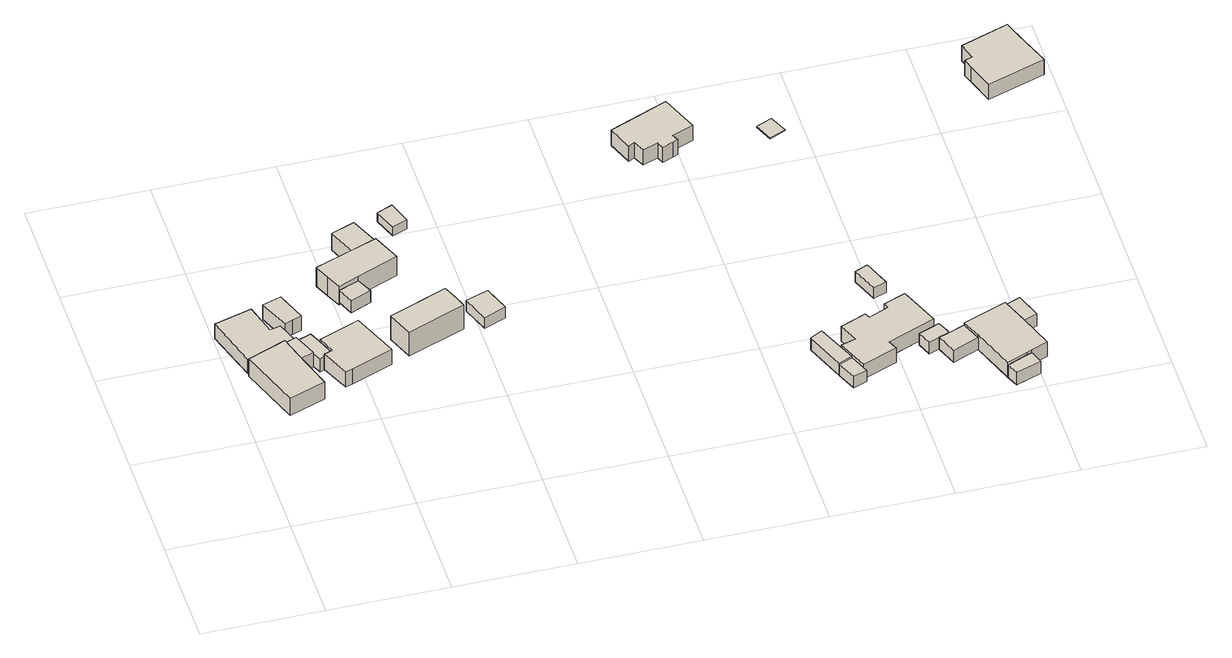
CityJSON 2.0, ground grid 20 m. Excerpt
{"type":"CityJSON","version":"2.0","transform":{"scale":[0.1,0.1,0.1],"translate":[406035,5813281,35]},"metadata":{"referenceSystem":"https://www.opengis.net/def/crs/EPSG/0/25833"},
"CityObjects":{
"building1":{"type":"Building","attributes":{"Gemeindeschluessel":"11000009","function":"31001_1010"},"address":[{"country":"Germany","locality":"Berlin","thoroughfareNumber":"89","thoroughfareName":"Duftgeranienweg"}],"children":["building1-1","building1-2"]},
"building1-1":{"type":"BuildingPart","attributes":{"BezugspunktDach":"2200","measuredHeight":4,"storeysAboveGround":1},"parents":["building1"],"geometry":[{"type":"MultiSurface","lod":"1","boundaries":[[[0,1,2,3,4]],[[5,6,7,8,9]],[[5,9,4,3]],[[6,10,11,3,2]],[[7,6,2,1]],[[8,7,1,0]],[[9,8,0,4]],[[5,11,10,6]]]}]},
"building1-2":{"type":"BuildingPart","attributes":{"BezugspunktDach":"2200","measuredHeight":2.93,"storeysAboveGround":1},"parents":["building1"],"geometry":[{"type":"Solid","lod":"1","boundaries":[[[[10,12,13,11]],[[14,15,6,5]],[[14,5,11,13]],[[15,14,13,12]],[[6,15,12,10]],[[6,10,11,5]]]]}]},
"building2":{"type":"Building","attributes":{"Gemeindeschluessel":"11000009","BezugspunktDach":"2200","function":"31001_1010","measuredHeight":3.61,"storeysAboveGround":1},"address":[{"country":"Germany","locality":"Berlin","thoroughfareNumber":"62","thoroughfareName":"Engelwurzweg"}],"geometry":[{"type":"Solid","lod":"1","boundaries":[[[[16,17,18,19,20,21,22]],[[23,24,25,26,27,28,29]],[[23,29,22,21]],[[24,23,21,20]],[[25,24,20,19]],[[26,25,19,18]],[[27,26,18,17]],[[28,27,17,16]],[[29,28,16,22]]]]}]},
"building3":{"type":"Building","attributes":{"Gemeindeschluessel":"11000009","BezugspunktDach":"2200","function":"31001_2000","measuredHeight":2.69,"storeysAboveGround":1},"address":[{"country":"Germany","locality":"Berlin","thoroughfareNumber":"91 (1)","thoroughfareName":"Duftgeranienweg"}],"geometry":[{"type":"Solid","lod":"1","boundaries":[[[[30,31,32,33,34,35,36]],[[37,38,39,40,41,42,43]],[[37,43,36,35]],[[38,37,35,34]],[[39,38,34,33]],[[40,39,33,32]],[[41,40,32,31]],[[42,41,31,30]],[[43,42,30,36]]]]}]},
"building4":{"type":"Building","attributes":{"Gemeindeschluessel":"11000009","BezugspunktDach":"2200","function":"31001_2000","measuredHeight":3.83,"storeysAboveGround":1},"address":[{"country":"Germany","locality":"Berlin","thoroughfareNumber":"91 (2)","thoroughfareName":"Duftgeranienweg"}],"geometry":[{"type":"Solid","lod":"1","boundaries":[[[[44,45,46,47,48]],[[49,50,51,52,53]],[[49,53,48,47]],[[50,49,47,46]],[[51,50,46,45]],[[52,51,45,44]],[[53,52,44,48]]]]}]},
"building5":{"type":"Building","attributes":{"Gemeindeschluessel":"11000009","BezugspunktDach":"2200","function":"31001_1010","measuredHeight":3.95,"storeysAboveGround":1},"address":[{"country":"Germany","locality":"Berlin","thoroughfareNumber":"91","thoroughfareName":"Duftgeranienweg"}],"geometry":[{"type":"Solid","lod":"1","boundaries":[[[[54,55,56,57,58,59,60]],[[61,62,63,64,65,66,67]],[[61,67,60,59]],[[62,61,59,58]],[[63,62,58,57]],[[64,63,57,56]],[[65,64,56,55]],[[66,65,55,54]],[[67,66,54,60]]]]}]},
"building6":{"type":"Building","attributes":{"Gemeindeschluessel":"11000009","BezugspunktDach":"2200","function":"31001_2000","measuredHeight":2.88,"storeysAboveGround":1},"address":[{"country":"Germany","locality":"Berlin","thoroughfareNumber":"66 (1)","thoroughfareName":"Engelwurzweg"}],"geometry":[{"type":"Solid","lod":"1","boundaries":[[[[68,69,70,71]],[[72,73,74,75]],[[72,75,71,70]],[[73,72,70,69]],[[74,73,69,68]],[[75,74,68,71]]]]}]},
"building7":{"type":"Building","attributes":{"Gemeindeschluessel":"11000009","function":"31001_1010"},"address":[{"country":"Germany","locality":"Berlin","thoroughfareNumber":"66","thoroughfareName":"Engelwurzweg"}],"children":["building7-1","building7-2"]},
"building7-1":{"type":"BuildingPart","attributes":{"BezugspunktDach":"2200","measuredHeight":4.44,"storeysAboveGround":1},"parents":["building7"],"geometry":[{"type":"MultiSurface","lod":"1","boundaries":[[[76,77,78,79,80,81,82,83]],[[84,85,86,87,88,89,90,91]],[[84,91,83,82]],[[92,93,82,81]],[[86,85,81,80]],[[87,86,80,79]],[[88,87,79,78]],[[89,88,78,77]],[[90,89,77,76]],[[91,90,76,83]],[[94,85,95,84,93,92]]]}]},
"building7-2":{"type":"BuildingPart","attributes":{"BezugspunktDach":"2200","measuredHeight":3.32,"storeysAboveGround":1},"parents":["building7"],"geometry":[{"type":"MultiSurface","lod":"1","boundaries":[[[93,92,96,97]],[[98,85,84,99]],[[98,99,97,96]],[[85,98,96,92]],[[99,84,93,97]],[[84,85,92,93,100]]]}]},
"building8":{"type":"Building","attributes":{"Gemeindeschluessel":"11000009","BezugspunktDach":"2200","function":"31001_1010","measuredHeight":5.58,"storeysAboveGround":1},"address":[{"country":"Germany","locality":"Berlin","thoroughfareNumber":"93","thoroughfareName":"Duftgeranienweg"}],"geometry":[{"type":"Solid","lod":"1","boundaries":[[[[101,102,103,104,105]],[[106,107,108,109,110]],[[106,110,105,104]],[[107,106,104,103]],[[108,107,103,102]],[[109,108,102,101]],[[110,109,101,105]]]]}]},
"building9":{"type":"Building","attributes":{"Gemeindeschluessel":"11000009","BezugspunktDach":"2200","function":"31001_2000","measuredHeight":1.82,"storeysAboveGround":1},"address":[{"country":"Germany","locality":"Berlin","thoroughfareNumber":"66 (2)","thoroughfareName":"Engelwurzweg"}],"geometry":[{"type":"Solid","lod":"1","boundaries":[[[[111,112,113,114]],[[115,116,117,118]],[[115,118,114,113]],[[116,115,113,112]],[[117,116,112,111]],[[118,117,111,114]]]]}]},
"building10":{"type":"Building","attributes":{"Gemeindeschluessel":"11000009","BezugspunktDach":"2200","function":"31001_2000","measuredHeight":2.2,"storeysAboveGround":1},"address":[{"country":"Germany","locality":"Berlin","thoroughfareNumber":"93 (1)","thoroughfareName":"Duftgeranienweg"}],"geometry":[{"type":"Solid","lod":"1","boundaries":[[[[119,120,121,122]],[[123,124,125,126]],[[123,126,122,121]],[[124,123,121,120]],[[125,124,120,119]],[[126,125,119,122]]]]}]},
"building11":{"type":"Building","attributes":{"Gemeindeschluessel":"11000009","BezugspunktDach":"2200","function":"31001_2000","measuredHeight":2.93,"storeysAboveGround":1},"address":[{"country":"Germany","locality":"Berlin","thoroughfareNumber":"96 (1)","thoroughfareName":"Duftgeranienweg"}],"geometry":[{"type":"Solid","lod":"1","boundaries":[[[[127,128,129,130]],[[131,132,133,134]],[[131,134,130,129]],[[132,131,129,128]],[[133,132,128,127]],[[134,133,127,130]]]]}]},
"building12":{"type":"Building","attributes":{"Gemeindeschluessel":"11000009","BezugspunktDach":"2200","function":"51009_1610","measuredHeight":2.27,"storeysAboveGround":0},"address":[{"country":"Germany","locality":"Berlin"}],"geometry":[{"type":"Solid","lod":"1","boundaries":[[[[135,136,137,138,139]],[[132,140,141,142,133]],[[132,133,139,138]],[[140,132,138,137]],[[141,140,137,136]],[[142,141,136,135]],[[133,142,135,139]]]]}]},
"building13":{"type":"Building","attributes":{"Gemeindeschluessel":"11000009","BezugspunktDach":"2200","function":"31001_1010","measuredHeight":4.02,"storeysAboveGround":1},"address":[{"country":"Germany","locality":"Berlin","thoroughfareNumber":"72","thoroughfareName":"Engelwurzweg"}],"geometry":[{"type":"Solid","lod":"1","boundaries":[[[[143,144,145,146,147,148,149,150,151,152,153,154]],[[155,156,157,158,159,160,161,162,163,164,165,166]],[[155,166,154,153]],[[156,155,153,152]],[[157,156,152,151]],[[158,157,151,150]],[[159,158,150,149]],[[160,159,149,148]],[[161,160,148,147]],[[162,161,147,146]],[[163,162,146,145]],[[164,163,145,144]],[[165,164,144,143]],[[166,165,143,154]]]]}]},
"building14":{"type":"Building","attributes":{"Gemeindeschluessel":"11000009","BezugspunktDach":"2200","function":"31001_1010","measuredHeight":3.02,"storeysAboveGround":1},"address":[{"country":"Germany","locality":"Berlin","thoroughfareNumber":"98","thoroughfareName":"Duftgeranienweg"}],"geometry":[{"type":"Solid","lod":"1","boundaries":[[[[167,168,169,170,171,172,173,174,175,176,177,178,179]],[[180,181,182,183,184,185,186,187,188,189,140,132,190]],[[180,190,179,178]],[[181,180,178,177]],[[182,181,177,176]],[[183,182,176,175]],[[184,183,175,174]],[[185,184,174,173]],[[186,185,173,172]],[[187,186,172,171]],[[188,187,171,170]],[[189,188,170,169]],[[140,189,169,168]],[[132,140,168,167]],[[190,132,167,179]]]]}]},
"building15":{"type":"Building","attributes":{"Gemeindeschluessel":"11000009","BezugspunktDach":"2200","function":"31001_2000","measuredHeight":2.12,"storeysAboveGround":1},"address":[{"country":"Germany","locality":"Berlin","thoroughfareNumber":"98 (1)","thoroughfareName":"Duftgeranienweg"}],"geometry":[{"type":"Solid","lod":"1","boundaries":[[[[191,192,193,194]],[[195,196,197,198]],[[195,198,194,193]],[[196,195,193,192]],[[197,196,192,191]],[[198,197,191,194]]]]}]},
"building16":{"type":"Building","attributes":{"Gemeindeschluessel":"11000009","BezugspunktDach":"2200","function":"31001_2000","measuredHeight":2.31,"storeysAboveGround":1},"address":[{"country":"Germany","locality":"Berlin","thoroughfareNumber":"98 (2)","thoroughfareName":"Duftgeranienweg"}],"geometry":[{"type":"Solid","lod":"1","boundaries":[[[[199,200,201,202,203,204,205]],[[206,207,208,209,210,211,212]],[[206,212,205,204]],[[207,206,204,203]],[[208,207,203,202]],[[209,208,202,201]],[[210,209,201,200]],[[211,210,200,199]],[[212,211,199,205]]]]}]},
"building17":{"type":"Building","attributes":{"Gemeindeschluessel":"11000009","BezugspunktDach":"2200","function":"31001_2000","measuredHeight":0.223,"storeysAboveGround":1},"address":[{"country":"Germany","locality":"Berlin","thoroughfareNumber":"74 (1)","thoroughfareName":"Engelwurzweg"}],"geometry":[{"type":"Solid","lod":"1","boundaries":[[[[213,214,215,216]],[[217,218,219,220]],[[217,220,216,215]],[[218,217,215,214]],[[219,218,214,213]],[[220,219,213,216]]]]}]},
"building18":{"type":"Building","attributes":{"Gemeindeschluessel":"11000009","function":"31001_1010"},"address":[{"country":"Germany","locality":"Berlin","thoroughfareNumber":"65","thoroughfareName":"Spitzwegerichweg"}],"children":["building18-1","building18-2","building18-3","building18-4"]},
"building18-1":{"type":"BuildingPart","attributes":{"BezugspunktDach":"2200","measuredHeight":3.49,"storeysAboveGround":1},"parents":["building18"],"geometry":[{"type":"MultiSurface","lod":"1","boundaries":[[[221,222,223,224,225,226,227,228]],[[229,230,231,232,233,234,235,236]],[[229,236,228,227]],[[237,238,227,226]],[[231,230,226,225]],[[232,231,225,224]],[[239,240,232,224,223]],[[234,241,239,233,223,222]],[[235,234,222,221]],[[242,243,221,228]],[[230,229,238,237]],[[233,232,240,239]],[[244,233,239,241,234]],[[236,235,243,242]]]}]},
"building18-2":{"type":"BuildingPart","attributes":{"BezugspunktDach":"2200","measuredHeight":2.56,"storeysAboveGround":1},"parents":["building18"],"geometry":[{"type":"MultiSurface","lod":"1","boundaries":[[[245,243,242,246,247,248]],[[249,250,236,235,251,252]],[[249,252,248,247]],[[250,249,247,246]],[[236,250,246,242]],[[251,235,243,245]],[[252,251,245,248]],[[235,253,236,242,243]]]}]},
"building18-3":{"type":"BuildingPart","attributes":{"BezugspunktDach":"2200","measuredHeight":2.56,"storeysAboveGround":1},"parents":["building18"],"geometry":[{"type":"Solid","lod":"1","boundaries":[[[[237,254,255,238]],[[256,257,230,229]],[[256,229,238,255]],[[257,256,255,254]],[[230,257,254,237]],[[237,238,229,230]]]]}]},
"building18-4":{"type":"BuildingPart","attributes":{"BezugspunktDach":"2200","measuredHeight":2.56,"storeysAboveGround":1},"parents":["building18"],"geometry":[{"type":"MultiSurface","lod":"1","boundaries":[[[258,259,240,241]],[[232,260,261,234]],[[260,232,240,259]],[[261,260,259,258]],[[234,261,258,241]],[[240,232,233,239]],[[241,239,233,234]]]}]},
"building19":{"type":"Building","attributes":{"Gemeindeschluessel":"11000009","BezugspunktDach":"2200","function":"31001_1010","measuredHeight":3.66,"storeysAboveGround":1},"address":[{"country":"Germany","locality":"Berlin","thoroughfareNumber":"107","thoroughfareName":"Duftgeranienweg"}],"geometry":[{"type":"Solid","lod":"1","boundaries":[[[[262,263,264,265,266,267,268,269]],[[270,271,272,273,274,275,276,277]],[[270,277,269,268]],[[271,270,268,267]],[[272,271,267,266]],[[273,272,266,265]],[[274,273,265,264]],[[275,274,264,263]],[[276,275,263,262]],[[277,276,262,269]]]]}]}
},
"vertices":[
[64,234,53],[125,256,53],[104,323,53],[92,364,53],[27,338,53],[92,364,18],[104,323,18],[125,256,18],[64,234,18],[27,338,18],[104,323,48],[92,364,48],
[128,332,48],[112,372,48],[112,372,18],[128,332,18],
[29,351,41],[91,368,41],[111,374,41],[98,411,41],[80,407,41],[65,460,41],[2,442,41],[65,460,12],[80,407,12],[98,411,12],[111,374,12],[91,368,12],[29,351,12],[2,442,12],
[128,332,46],[135,317,46],[142,320,46],[156,325,46],[145,354,46],[136,375,46],[114,367,46],[136,375,19],[145,354,19],[156,325,19],[142,320,19],[135,317,19],[128,332,19],[114,367,19],
[106,413,41],[120,419,41],[135,425,41],[116,475,41],[85,465,41],[116,475,11],[135,425,11],[120,419,11],[106,413,11],[85,465,11],
[163,272,51],[175,276,51],[245,303,51],[213,381,51],[145,354,51],[156,325,51],[142,320,51],[156,325,20],[145,354,20],[213,381,20],[245,303,20],[175,276,20],[163,272,20],[142,320,20],
[218,439,39],[253,454,39],[241,481,39],[207,467,39],[241,481,15],[253,454,15],[218,439,15],[207,467,15],
[196,492,48],[207,467,48],[241,481,48],[310,509,48],[300,533,48],[290,557,48],[249,542,48],[185,518,48],[249,542,9],[290,557,9],[300,533,9],[310,509,9],[241,481,9],[207,467,9],[196,492,9],[185,518,9],[290,557,43],[249,542,43],[290,557,16],[288,557,9],
[269,607,43],[230,592,43],[269,607,9],[230,592,9],[249,542,35],
[275,312,71],[372,350,71],[364,372,71],[355,394,71],[258,356,71],[355,394,22],[364,372,22],[372,350,22],[275,312,22],[258,356,22],
[329,599,26],[354,609,26],[341,648,26],[315,637,26],[341,648,8],[354,609,8],[329,599,8],[315,637,8],
[403,341,45],[440,356,45],[424,400,45],[386,387,45],[424,400,23],[440,356,23],[403,341,23],[386,387,23],
[898,97,43],[921,107,43],[892,176,43],[872,165,43],[892,176,18],[921,107,18],[898,97,18],[872,165,18],
[912,64,41],[935,72,41],[932,79,41],[921,107,41],[898,97,41],[932,79,18],[935,72,18],[912,64,18],
[721,661,44],[731,667,44],[740,647,44],[766,657,44],[770,645,44],[789,653,44],[797,656,44],[792,667,44],[828,681,44],[803,745,44],[758,726,44],[705,704,44],[758,726,13],[803,745,13],[828,681,13],[792,667,13],[797,656,13],[789,653,13],[770,645,13],[766,657,13],[740,647,13],[731,667,13],[721,661,13],[705,704,13],
[921,107,48],[932,79,48],[990,102,48],[983,118,48],[1063,151,48],[1036,219,48],[999,204,48],[1002,195,48],[969,181,48],[965,190,48],[922,172,48],[936,139,48],[911,131,48],[936,139,18],[922,172,18],[965,190,18],[969,181,18],[1002,195,18],[999,204,18],[1036,219,18],[1063,151,18],[983,118,18],[990,102,18],[911,131,18],
[996,252,40],[1018,260,40],[1001,306,40],[979,296,40],[1001,306,19],[1018,260,19],[996,252,19],[979,296,19],
[1044,108,41],[1062,115,41],[1077,120,41],[1080,121,41],[1077,130,41],[1070,146,41],[1035,132,41],[1070,146,18],[1077,130,18],[1080,121,18],[1077,120,18],[1062,115,18],[1044,108,18],[1035,132,18],
[941,644,23],[968,656,23],[954,687,23],[928,675,23],[954,687,21],[968,656,21],[941,644,21],[928,675,21],
[1119,98,47],[1146,25,47],[1181,40,47],[1189,43,47],[1217,55,47],[1195,116,47],[1179,159,47],[1106,131,47],[1179,159,17],[1195,116,17],[1217,55,17],[1189,43,17],[1181,40,17],[1146,25,17],[1119,98,17],[1106,131,17],[1195,116,42],[1179,159,42],[1181,40,42],[1189,43,42],[1146,25,42],[1106,131,42],[1119,98,42],[1168,34,17],
[1075,80,42],[1080,121,42],[1077,120,42],[1062,115,42],[1077,120,17],[1080,121,17],[1075,80,17],[1062,115,17],[1118,98,17],
[1220,126,42],[1205,169,42],[1205,169,17],[1220,126,17],
[1154,5,42],[1197,20,42],[1197,20,17],[1154,5,17],
[1272,687,52],[1287,641,52],[1384,674,52],[1367,720,52],[1351,766,52],[1271,738,52],[1280,709,52],[1266,704,52],[1280,709,21],[1271,738,21],[1351,766,21],[1367,720,21],[1384,674,21],[1287,641,21],[1272,687,21],[1266,704,21]
]}
